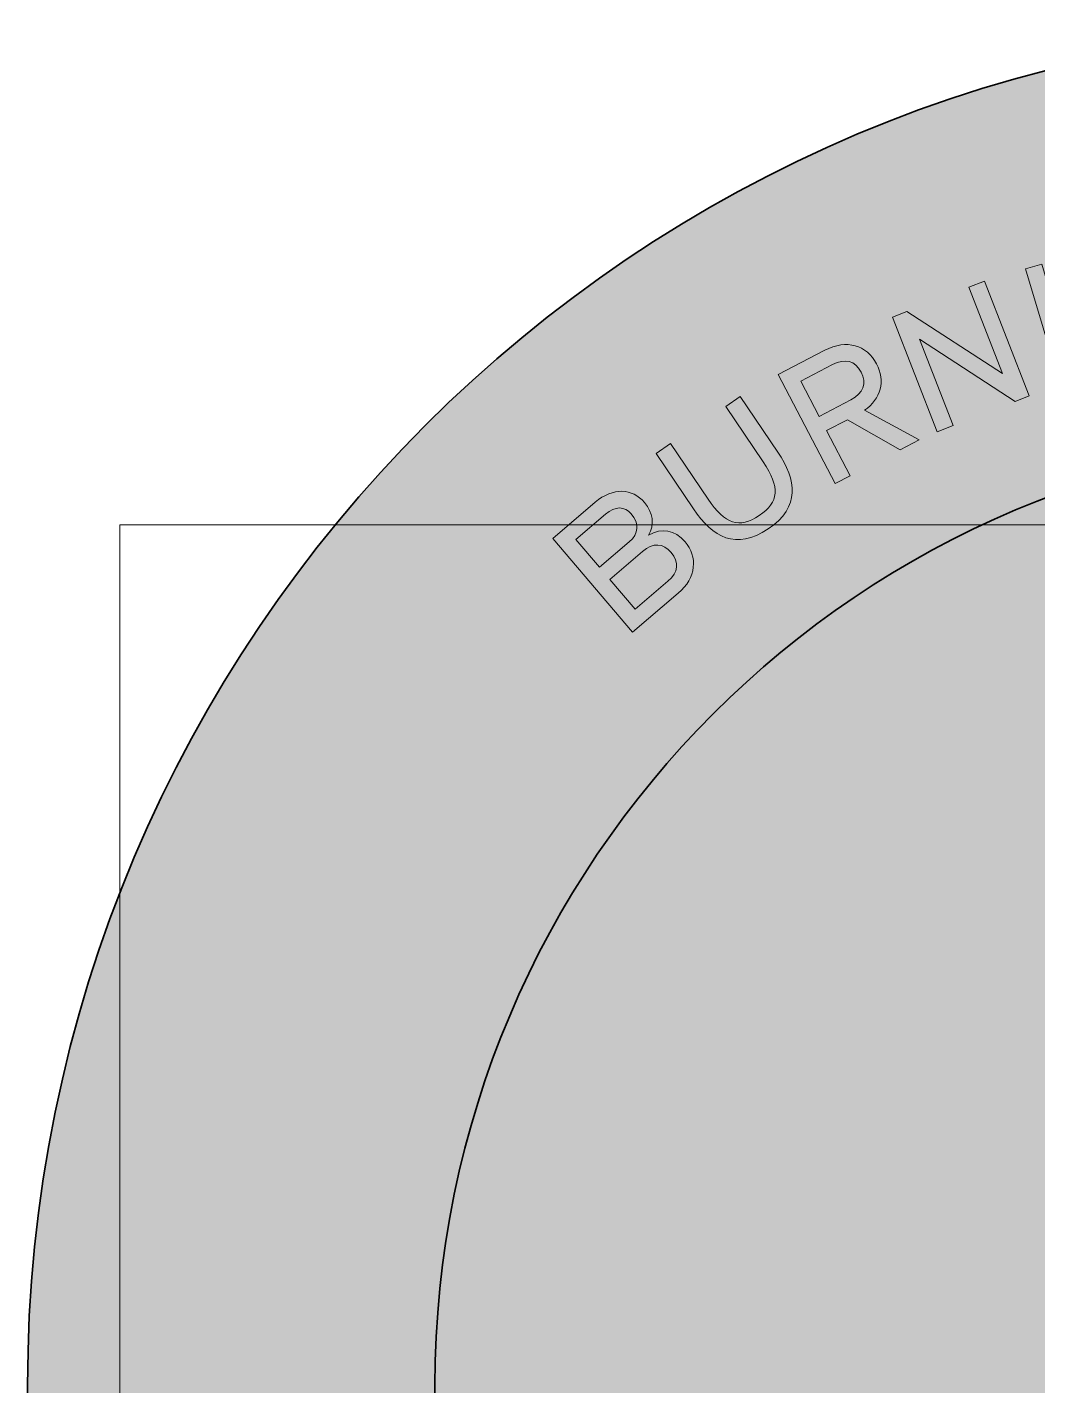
# Model space of a CAD drawing. Header units: millimetres. Extents: x 74.9 to 135, y -178.4 to -118.3.
# Drawn here: x 74.94 to 97.27, y -148.34 to -118.33 of the extents above; entities that cross this region are included whole.
import ezdxf

# ---------------------------------------------------------------- set-up
doc = ezdxf.new("R2010")
doc.units = ezdxf.units.MM
doc.header["$MEASUREMENT"] = 0
doc.layers.add('Layer 1', color=7, linetype='Continuous', lineweight=0)
picture_1 = doc.add_image_def('image1.png', size_in_pixel=(2001, 1330))

# ---------------------------------------------------------------- blocks, each defined once
blk = doc.blocks.new('Block_1')
at = {"layer": 'Layer 1'}
h = blk.add_hatch(color=250, dxfattribs=at)
h.dxf.hatch_style = 2
edge = h.paths.add_edge_path()
edge.add_spline(control_points=[(98.133, -126.171), (98.133, -126.171), (97.776, -126.278), (97.776, -126.278), (97.776, -126.278), (96.999, -123.674), (96.999, -123.674), (96.999, -123.674), (97.357, -123.568), (97.357, -123.568), (97.357, -123.568), (98.133, -126.171), (98.133, -126.171)], knot_values=[0, 0, 0, 0, 1, 1, 1, 2, 2, 2, 3, 3, 3, 4, 4, 4, 4], degree=3, periodic=0)
h = blk.add_hatch(color=250, dxfattribs=at)
h.dxf.hatch_style = 2
edge = h.paths.add_edge_path()
edge.add_spline(control_points=[(96.093, -123.944), (96.093, -123.944), (97.08, -126.476), (97.08, -126.476), (97.08, -126.476), (96.766, -126.599), (96.766, -126.599), (96.766, -126.599), (94.651, -125.227), (94.651, -125.227), (94.651, -125.227), (95.395, -127.133), (95.395, -127.133), (95.395, -127.133), (95.048, -127.269), (95.048, -127.269), (95.048, -127.269), (94.06, -124.736), (94.06, -124.736), (94.06, -124.736), (94.375, -124.614), (94.375, -124.614), (94.375, -124.614), (96.489, -125.986), (96.489, -125.986), (96.489, -125.986), (95.746, -124.079), (95.746, -124.079), (95.746, -124.079), (96.093, -123.944), (96.093, -123.944)], knot_values=[0, 0, 0, 0, 1, 1, 1, 2, 2, 2, 3, 3, 3, 4, 4, 4, 5, 5, 5, 6, 6, 6, 7, 7, 7, 8, 8, 8, 9, 9, 9, 10, 10, 10, 10], degree=3, periodic=0)
h = blk.add_hatch(color=250, dxfattribs=at)
h.dxf.hatch_style = 2
edge = h.paths.add_edge_path()
edge.add_spline(control_points=[(92.438, -126.93), (92.438, -126.93), (93.136, -126.565), (93.136, -126.565), (93.418, -126.417), (93.494, -126.202), (93.363, -125.951), (93.232, -125.7), (93.012, -125.64), (92.73, -125.787), (92.73, -125.787), (92.031, -126.152), (92.031, -126.152), (92.031, -126.152), (92.438, -126.93), (92.438, -126.93)], knot_values=[0, 0, 0, 0, 1, 1, 1, 2, 2, 2, 3, 3, 3, 4, 4, 4, 5, 5, 5, 5], degree=3, periodic=0)
edge = h.paths.add_edge_path()
edge.add_spline(control_points=[(93.061, -127.007), (93.061, -127.007), (92.603, -127.246), (92.603, -127.246), (92.603, -127.246), (93.125, -128.244), (93.125, -128.244), (93.125, -128.244), (92.794, -128.416), (92.794, -128.416), (92.794, -128.416), (91.536, -126.009), (91.536, -126.009), (91.536, -126.009), (92.564, -125.471), (92.564, -125.471), (93.046, -125.219), (93.489, -125.355), (93.707, -125.772), (93.903, -126.147), (93.807, -126.542), (93.437, -126.797), (93.437, -126.797), (94.648, -127.447), (94.648, -127.447), (94.648, -127.447), (94.229, -127.667), (94.229, -127.667), (94.229, -127.667), (93.061, -127.007), (93.061, -127.007)], knot_values=[0, 0, 0, 0, 1, 1, 1, 2, 2, 2, 3, 3, 3, 4, 4, 4, 5, 5, 5, 6, 6, 6, 7, 7, 7, 8, 8, 8, 9, 9, 9, 10, 10, 10, 10], degree=3, periodic=0)
h = blk.add_hatch(color=250, dxfattribs=at)
h.dxf.hatch_style = 2
edge = h.paths.add_edge_path()
edge.add_spline(control_points=[(89.661, -128.974), (89.661, -128.974), (88.835, -127.747), (88.835, -127.747), (88.835, -127.747), (89.157, -127.531), (89.157, -127.531), (89.157, -127.531), (89.983, -128.757), (89.983, -128.757), (90.361, -129.317), (90.671, -129.417), (91.113, -129.12), (91.55, -128.825), (91.582, -128.503), (91.2, -127.937), (91.2, -127.937), (90.374, -126.711), (90.374, -126.711), (90.374, -126.711), (90.696, -126.494), (90.696, -126.494), (90.696, -126.494), (91.522, -127.72), (91.522, -127.72), (91.936, -128.335), (92.033, -128.93), (91.312, -129.416), (90.601, -129.895), (90.085, -129.602), (89.661, -128.974)], knot_values=[0, 0, 0, 0, 1, 1, 1, 2, 2, 2, 3, 3, 3, 4, 4, 4, 5, 5, 5, 6, 6, 6, 7, 7, 7, 8, 8, 8, 9, 9, 9, 10, 10, 10, 10], degree=3, periodic=0)
h = blk.add_hatch(color=250, dxfattribs=at)
h.dxf.hatch_style = 2
edge = h.paths.add_edge_path()
edge.add_spline(control_points=[(89.17, -129.938), (88.991, -129.728), (88.769, -129.713), (88.536, -129.912), (88.536, -129.912), (87.812, -130.53), (87.812, -130.53), (87.812, -130.53), (88.373, -131.189), (88.373, -131.189), (88.373, -131.189), (89.097, -130.571), (89.097, -130.571), (89.331, -130.372), (89.349, -130.148), (89.17, -129.938)], knot_values=[0, 0, 0, 0, 1, 1, 1, 2, 2, 2, 3, 3, 3, 4, 4, 4, 5, 5, 5, 5], degree=3, periodic=0)
edge = h.paths.add_edge_path()
edge.add_spline(control_points=[(87.063, -129.652), (87.063, -129.652), (87.585, -130.264), (87.585, -130.264), (87.585, -130.264), (88.241, -129.704), (88.241, -129.704), (88.46, -129.518), (88.466, -129.298), (88.285, -129.085), (88.136, -128.911), (87.938, -128.906), (87.719, -129.093), (87.719, -129.093), (87.063, -129.652), (87.063, -129.652)], knot_values=[0, 0, 0, 0, 1, 1, 1, 2, 2, 2, 3, 3, 3, 4, 4, 4, 5, 5, 5, 5], degree=3, periodic=0)
edge = h.paths.add_edge_path()
edge.add_spline(control_points=[(89.476, -129.698), (89.76, -130.032), (89.726, -130.495), (89.324, -130.837), (89.324, -130.837), (88.316, -131.696), (88.316, -131.696), (88.316, -131.696), (86.553, -129.628), (86.553, -129.628), (86.553, -129.628), (87.493, -128.827), (87.493, -128.827), (87.883, -128.494), (88.308, -128.514), (88.58, -128.833), (88.769, -129.055), (88.803, -129.322), (88.669, -129.554), (88.958, -129.384), (89.254, -129.438), (89.476, -129.698)], knot_values=[0, 0, 0, 0, 1, 1, 1, 2, 2, 2, 3, 3, 3, 4, 4, 4, 5, 5, 5, 6, 6, 6, 7, 7, 7, 7], degree=3, periodic=0)
for points, knots in [([(98.133, -126.171), (98.133, -126.171), (97.776, -126.278), (97.776, -126.278), (97.776, -126.278), (96.999, -123.674), (96.999, -123.674), (96.999, -123.674), (97.357, -123.568), (97.357, -123.568), (97.357, -123.568), (98.133, -126.171), (98.133, -126.171)], [0, 0, 0, 0, 1, 1, 1, 2, 2, 2, 3, 3, 3, 4, 4, 4, 4]), ([(96.093, -123.944), (96.093, -123.944), (97.08, -126.476), (97.08, -126.476), (97.08, -126.476), (96.766, -126.599), (96.766, -126.599), (96.766, -126.599), (94.651, -125.227), (94.651, -125.227), (94.651, -125.227), (95.395, -127.133), (95.395, -127.133), (95.395, -127.133), (95.048, -127.269), (95.048, -127.269), (95.048, -127.269), (94.06, -124.736), (94.06, -124.736), (94.06, -124.736), (94.375, -124.614), (94.375, -124.614), (94.375, -124.614), (96.489, -125.986), (96.489, -125.986), (96.489, -125.986), (95.746, -124.079), (95.746, -124.079), (95.746, -124.079), (96.093, -123.944), (96.093, -123.944)], [0, 0, 0, 0, 1, 1, 1, 2, 2, 2, 3, 3, 3, 4, 4, 4, 5, 5, 5, 6, 6, 6, 7, 7, 7, 8, 8, 8, 9, 9, 9, 10, 10, 10, 10]), ([(93.061, -127.007), (93.061, -127.007), (92.603, -127.246), (92.603, -127.246), (92.603, -127.246), (93.125, -128.244), (93.125, -128.244), (93.125, -128.244), (92.794, -128.416), (92.794, -128.416), (92.794, -128.416), (91.536, -126.009), (91.536, -126.009), (91.536, -126.009), (92.564, -125.471), (92.564, -125.471), (93.046, -125.219), (93.489, -125.355), (93.707, -125.772), (93.903, -126.147), (93.807, -126.542), (93.437, -126.797), (93.437, -126.797), (94.648, -127.447), (94.648, -127.447), (94.648, -127.447), (94.229, -127.667), (94.229, -127.667), (94.229, -127.667), (93.061, -127.007), (93.061, -127.007)], [0, 0, 0, 0, 1, 1, 1, 2, 2, 2, 3, 3, 3, 4, 4, 4, 5, 5, 5, 6, 6, 6, 7, 7, 7, 8, 8, 8, 9, 9, 9, 10, 10, 10, 10]), ([(92.438, -126.93), (92.438, -126.93), (93.136, -126.565), (93.136, -126.565), (93.418, -126.417), (93.494, -126.202), (93.363, -125.951), (93.232, -125.7), (93.012, -125.64), (92.73, -125.787), (92.73, -125.787), (92.031, -126.152), (92.031, -126.152), (92.031, -126.152), (92.438, -126.93), (92.438, -126.93)], [0, 0, 0, 0, 1, 1, 1, 2, 2, 2, 3, 3, 3, 4, 4, 4, 5, 5, 5, 5]), ([(89.661, -128.974), (89.661, -128.974), (88.835, -127.747), (88.835, -127.747), (88.835, -127.747), (89.157, -127.531), (89.157, -127.531), (89.157, -127.531), (89.983, -128.757), (89.983, -128.757), (90.361, -129.317), (90.671, -129.417), (91.113, -129.12), (91.55, -128.825), (91.582, -128.503), (91.2, -127.937), (91.2, -127.937), (90.374, -126.711), (90.374, -126.711), (90.374, -126.711), (90.696, -126.494), (90.696, -126.494), (90.696, -126.494), (91.522, -127.72), (91.522, -127.72), (91.936, -128.335), (92.033, -128.93), (91.312, -129.416), (90.601, -129.895), (90.085, -129.602), (89.661, -128.974)], [0, 0, 0, 0, 1, 1, 1, 2, 2, 2, 3, 3, 3, 4, 4, 4, 5, 5, 5, 6, 6, 6, 7, 7, 7, 8, 8, 8, 9, 9, 9, 10, 10, 10, 10]), ([(89.476, -129.698), (89.76, -130.032), (89.726, -130.495), (89.324, -130.837), (89.324, -130.837), (88.316, -131.696), (88.316, -131.696), (88.316, -131.696), (86.553, -129.628), (86.553, -129.628), (86.553, -129.628), (87.493, -128.827), (87.493, -128.827), (87.883, -128.494), (88.308, -128.514), (88.58, -128.833), (88.769, -129.055), (88.803, -129.322), (88.669, -129.554), (88.958, -129.384), (89.254, -129.438), (89.476, -129.698)], [0, 0, 0, 0, 1, 1, 1, 2, 2, 2, 3, 3, 3, 4, 4, 4, 5, 5, 5, 6, 6, 6, 7, 7, 7, 7]), ([(87.063, -129.652), (87.063, -129.652), (87.585, -130.264), (87.585, -130.264), (87.585, -130.264), (88.241, -129.704), (88.241, -129.704), (88.46, -129.518), (88.466, -129.298), (88.285, -129.085), (88.136, -128.911), (87.938, -128.906), (87.719, -129.093), (87.719, -129.093), (87.063, -129.652), (87.063, -129.652)], [0, 0, 0, 0, 1, 1, 1, 2, 2, 2, 3, 3, 3, 4, 4, 4, 5, 5, 5, 5]), ([(89.17, -129.938), (88.991, -129.728), (88.769, -129.713), (88.536, -129.912), (88.536, -129.912), (87.812, -130.53), (87.812, -130.53), (87.812, -130.53), (88.373, -131.189), (88.373, -131.189), (88.373, -131.189), (89.097, -130.571), (89.097, -130.571), (89.331, -130.372), (89.349, -130.148), (89.17, -129.938)], [0, 0, 0, 0, 1, 1, 1, 2, 2, 2, 3, 3, 3, 4, 4, 4, 5, 5, 5, 5])]:
    blk.add_open_spline(points, degree=3, knots=knots, dxfattribs=at)

msp = doc.modelspace()

# ---------------------------------------------------------------- hatches: boundary and pattern name
at = {"layer": 'Layer 1'}
h = msp.add_hatch(color=7, dxfattribs=at)
h.dxf.hatch_style = 2
edge = h.paths.add_edge_path()
edge.add_arc((104.951, -148.343), 30, 0, 360)

# ---------------------------------------------------------------- linework, layer by layer
at = {"layer": 'Layer 1', "color": 250, "lineweight": 35}
for radius in [30, 21]:
    msp.add_circle((104.951, -148.343), radius, dxfattribs=at)

# ---------------------------------------------------------------- block references
at = {"layer": 'Layer 1'}
msp.add_blockref('Block_1', (0, 0), dxfattribs=at)

# ---------------------------------------------------------------- pictures from other files: only their frames are drawn
image = msp.add_image(picture_1, insert=(76.993, -167.361), size_in_units=(57.224, 38.035), dxfattribs=at)

doc.saveas('drawing.dxf')
